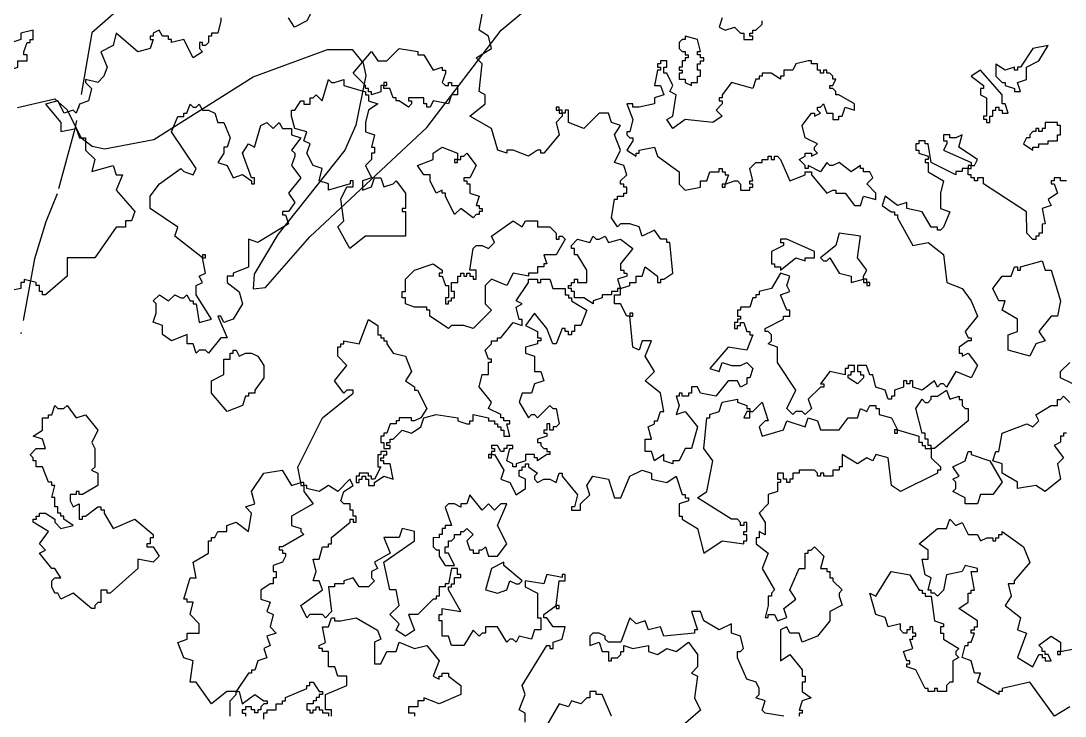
# Model space of a CAD drawing. Header units: metres. Extents: x -400 to 800, y -650 to 500.
# Drawn here: x 184.2 to 269.1, y -472.5 to -416 of the extents above; entities that cross this region are included whole.
import ezdxf

# ---------------------------------------------------------------- set-up
doc = ezdxf.new("R2010")
doc.units = ezdxf.units.M
doc.header["$LTSCALE"] = 2
doc.linetypes.add('DASHDOT', pattern=[3.556, 2.54, -0.508, 0, -0.508])
for name, color, linetype in [('SITE-SETBACK-WATER', 1, 'DASHDOT'), ('SITE-TREE-CANOPY', 94, 'CONTINUOUS'), ('TOPO-CONTOUR-MINOR', 9, 'CONTINUOUS')]:
    doc.layers.add(name, color=color, linetype=linetype)

msp = doc.modelspace()

# ---------------------------------------------------------------- linework, layer by layer
at = {"layer": 'SITE-SETBACK-WATER'}
msp.add_lwpolyline([(225.762, -376.876), (222.013, -380.167), (215.361, -384.734), (214.748, -386.045), (212.44, -389.993), (209.781, -393.714), (207.261, -396.634), (199.14, -407.504), (196.556, -410.685), (193.72, -413.644), (189.952, -416.986), (188.571, -424.767), (187.116, -430.068), (186.215, -432.337), (185.288, -435.344), (184.174, -441.43)], dxfattribs=at)
at = {"layer": 'SITE-TREE-CANOPY'}
for points in [[(208.679, -413.507), (207.43, -416.01), (206.427, -416.511), (205.929, -415.754)], [(269.182, -429.009), (268.677, -429.009), (268.677, -428.753), (268.178, -428.753), (268.178, -429.009), (267.933, -429.009), (267.933, -429.253), (268.178, -429.253), (268.431, -430.01), (267.68, -430.51), (267.933, -431.011), (267.182, -431.256), (267.428, -432.501), (267.182, -432.513), (267.182, -433.258), (266.929, -433.258), (266.929, -433.503), (266.677, -433.503), (266.677, -433.758), (266.431, -433.758), (265.933, -433.258), (265.926, -431.511), (262.433, -429.253), (262.433, -428.752), (261.928, -428.752), (261.928, -429.008), (261.683, -429.008), (261.683, -428.752), (261.43, -428.752), (261.43, -428.508), (261.177, -428.507), (261.178, -428.007), (260.679, -428.007), (260.679, -428.252), (260.181, -428.252), (260.181, -428.507), (258.182, -427.506), (257.93, -426.004), (257.677, -426.004), (257.677, -425.76), (257.179, -425.76), (257.179, -426.004), (256.927, -426.004), (256.927, -426.505), (257.179, -426.505), (257.179, -426.761), (257.93, -427.005), (257.93, -427.261), (257.677, -427.261), (257.677, -427.506), (257.93, -427.506), (257.93, -428.262), (259.178, -429.008), (258.933, -430.009), (258.932, -431.255), (259.683, -431.511), (259.178, -432.757), (258.932, -433.012), (258.68, -433.012), (258.68, -432.757), (258.182, -432.756), (257.431, -431.511), (256.183, -431.255), (256.183, -430.754), (255.432, -431.01), (254.429, -430.253), (254.183, -431.01), (254.927, -431.51), (255.179, -431.51), (255.179, -431.755), (255.432, -431.755), (255.432, -432.011), (256.68, -434.258), (257.929, -434.002), (259.178, -435.004), (259.43, -437.262), (260.679, -437.762), (261.429, -438.752), (261.927, -440.01), (260.931, -441.255), (261.183, -441.756), (261.429, -441.756), (261.429, -442.012), (261.183, -442.012), (260.433, -442.512), (260.433, -443.002), (260.678, -443.002), (260.678, -443.258), (261.183, -443.002), (261.927, -444.003), (261.429, -445.004), (260.18, -444.503), (259.429, -445.76), (259.177, -445.504), (258.931, -445.504), (258.679, -445.76), (258.433, -445.26), (257.43, -446.005), (256.679, -445.76), (256.679, -445.259), (256.427, -445.259), (256.427, -445.504), (256.181, -445.504), (256.181, -445.259), (255.929, -445.259), (255.929, -445.76), (255.178, -446.005), (255.178, -446.505), (254.932, -446.505), (254.932, -446.761), (254.68, -446.761), (254.427, -446.005), (253.677, -445.76), (253.431, -444.759), (253.179, -444.759), (252.926, -444.002), (252.183, -444.002), (252.183, -444.503), (252.428, -444.503), (252.428, -444.758), (252.681, -444.759), (252.681, -445.003), (252.183, -445.504), (251.432, -445.003), (251.432, -444.758), (251.678, -444.758), (251.678, -444.503), (251.93, -444.503), (251.93, -444.002), (251.432, -444.002), (251.432, -444.258), (251.18, -444.258), (251.18, -444.758), (249.931, -444.502), (249.18, -445.503), (249.433, -445.503), (249.433, -445.759), (249.18, -445.759), (248.177, -446.76), (248.429, -447.506), (247.931, -448.006), (247.679, -447.761), (247.181, -447.761), (246.928, -448.006), (246.43, -447.505), (247.181, -446.004), (245.68, -443.757), (245.68, -442.511), (244.929, -442.255), (245.182, -442.01), (245.182, -441.51), (244.929, -441.254), (244.677, -441.254), (244.677, -441.009), (246.178, -440.253), (246.178, -440.008), (246.683, -440.008), (246.676, -439.508), (246.431, -439.507), (245.933, -438.262), (246.677, -438.006), (246.431, -437.505), (246.677, -436.76), (245.933, -436.504), (245.182, -437.761), (244.179, -438.006), (244.179, -438.261), (243.927, -438.261), (243.927, -438.506), (243.681, -438.506), (243.428, -439.262), (242.678, -439.262), (242.678, -439.507), (242.432, -439.507), (242.432, -440.008), (242.678, -440.008), (242.678, -440.252), (242.432, -440.252), (242.432, -440.508), (242.18, -440.508), (242.18, -441.009), (242.432, -441.009), (242.432, -440.753), (242.678, -440.753), (242.678, -440.508), (242.93, -440.508), (243.183, -441.254), (243.428, -441.254), (243.428, -441.509), (243.681, -441.51), (243.183, -442.755), (241.681, -442.51), (240.18, -444.257), (240.931, -444.502), (241.183, -443.756), (241.927, -444.012), (242.677, -444.012), (243.183, -443.756), (243.681, -444.257), (243.428, -445.002), (243.182, -445.002), (243.182, -445.503), (242.677, -445.759), (242.432, -445.258), (241.681, -445.258), (240.678, -446.504), (239.429, -446.259), (239.177, -445.758), (238.679, -445.758), (238.679, -446.259), (238.433, -446.259), (238.433, -446.504), (237.928, -446.504), (237.928, -446.259), (237.682, -446.259), (237.682, -446.503), (237.43, -446.503), (237.682, -447.26), (237.43, -448.005), (238.18, -447.761), (239.176, -449.006), (238.678, -450.753), (238.18, -450.753), (237.682, -451.754), (237.177, -451.754), (237.177, -452.01), (236.433, -451.754), (236.433, -451.253), (235.683, -451.754), (235.43, -451.008), (234.932, -451.008), (234.932, -450.007), (235.43, -450.007), (235.178, -449.006), (235.683, -448.761), (235.683, -448.506), (235.928, -448.506), (236.181, -447.76), (236.427, -447.76), (236.181, -446.259), (234.933, -445.257), (235.683, -444.512), (234.933, -443.255), (235.431, -442.009), (234.68, -442.009), (234.428, -442.754), (233.93, -442.51), (233.678, -440.007), (233.432, -440.007), (232.927, -439.006), (232.429, -439.006), (232.429, -438.26), (232.927, -438.26), (232.927, -437.76), (233.678, -437.504), (233.678, -437.259), (234.183, -437.259), (234.183, -436.759), (234.681, -436.759), (234.927, -436.002), (235.93, -436.759), (235.93, -437.259), (236.182, -437.259), (236.182, -437.004), (236.428, -437.004), (237.178, -436.503), (236.933, -434.011), (236.681, -434.011), (236.681, -433.756), (236.182, -433.756), (235.677, -433.01), (234.681, -433.511), (234.429, -432.754), (233.678, -432.509), (232.928, -432.509), (232.682, -432.754), (232.177, -432.009), (232.43, -430.507), (232.682, -430.507), (232.682, -430.262), (233.18, -430.262), (233.18, -430.007), (233.433, -430.007), (233.433, -429.506), (233.18, -429.506), (233.181, -429.261), (232.928, -429.261), (232.928, -429.005), (233.433, -428.505), (233.181, -427.76), (232.43, -427.504), (232.928, -426.502), (232.43, -425.257), (232.928, -424.511), (232.178, -424.255), (231.932, -423.51), (231.182, -423.51), (229.933, -424.756), (228.677, -424.255), (228.677, -423.254), (228.432, -423.254), (228.432, -423.51), (228.179, -423.51), (228.179, -423.754), (227.681, -424.255), (227.927, -425.256), (226.678, -426.758), (226.432, -426.758), (226.432, -426.502), (226.18, -426.502), (225.429, -427.002), (224.181, -426.502), (223.682, -426.502), (223.682, -426.757), (222.932, -426.501), (222.427, -424.755), (220.68, -423.754), (221.929, -422.753), (221.929, -422.007), (221.431, -421.751), (221.677, -419.505), (221.179, -419.004), (222.428, -418.259), (222.182, -417.258), (221.432, -416.757), (221.93, -414.009)], [(200.429, -415.754), (200.429, -416.009), (200.183, -417.011), (199.678, -417.011), (199.678, -417.255), (199.433, -417.255), (199.432, -417.756), (199.18, -418.012), (198.927, -418.012), (198.927, -417.756), (198.682, -417.756), (198.682, -418.256), (198.927, -418.512), (198.177, -419.002), (197.433, -417.511), (196.43, -417.755), (196.43, -417.511), (196.178, -417.511), (196.178, -417.255), (195.68, -417.255), (195.427, -416.754), (194.929, -417.01), (194.929, -417.255), (194.683, -417.255), (194.683, -417.511), (194.929, -417.511), (194.683, -418.256), (193.68, -418.512), (191.927, -417.01), (191.681, -418.011), (190.678, -418.511), (191.183, -419.757), (190.93, -420.502), (190.432, -421.003), (189.429, -420.758), (189.429, -421.003), (189.927, -421.503), (189.681, -422.505), (188.93, -422.76), (188.678, -423.506), (188.432, -423.261), (187.682, -423.506), (187.177, -422.504), (186.181, -422.76), (187.429, -424.262), (187.429, -425.007), (188.678, -424.751), (188.93, -425.508), (189.428, -425.508), (189.428, -426.509), (190.179, -427.255), (189.933, -428.256), (191.68, -427.755), (191.932, -428.512), (192.43, -428.512), (191.932, -429.758), (193.433, -431.504), (193.181, -432.261), (192.682, -432.26), (192.682, -432.761), (191.932, -432.761), (190.178, -435.252), (187.933, -435.252), (187.933, -436.754), (186.179, -438.255), (185.926, -438.255), (185.926, -438.011), (185.681, -438.011), (185.681, -437.51), (185.428, -437.51), (185.428, -437.254), (184.432, -437.009), (184.432, -437.254), (184.18, -437.254), (184.18, -437.755), (182.931, -438.01)], [(241.179, -415.758), (240.933, -416.503), (241.431, -416.759), (242.182, -416.503), (242.68, -417.004), (242.933, -417.004), (242.933, -417.504), (243.683, -417.504), (243.683, -417.26), (243.431, -417.26), (243.431, -417.004), (243.683, -417.004), (243.683, -416.759), (243.929, -416.759), (244.427, -416.259), (244.427, -416.003)], [(225.179, -473.01), (225.179, -472.254), (224.681, -472.009), (225.179, -470.752), (224.927, -470.007), (226.926, -466.759), (227.179, -466.759), (227.179, -467.004), (227.431, -467.004), (227.431, -466.503), (228.182, -466.258), (228.428, -465.257), (227.432, -465.257), (226.927, -464.512), (226.681, -464.512), (226.681, -464.256), (227.677, -463.511), (227.93, -461.508), (228.428, -461.509), (228.428, -461.008), (228.183, -461.008), (228.183, -461.253), (226.927, -461.008), (226.681, -461.753), (225.18, -461.508), (225.18, -462.009), (226.183, -462.509), (226.183, -464.512), (226.429, -464.512), (226.428, -465.502), (225.93, -465.502), (225.678, -466.258), (224.682, -466.002), (224.429, -466.503), (224.177, -466.258), (223.931, -466.258), (223.678, -466.503), (222.928, -465.257), (221.932, -465.257), (221.932, -465.757), (221.679, -465.757), (221.427, -466.002), (220.929, -465.512), (220.178, -466.758), (219.182, -466.758), (218.929, -466.002), (218.431, -466.002), (218.431, -464.756), (218.179, -464.756), (218.179, -464.255), (218.431, -464.255), (218.431, -463.755), (219.933, -464.011), (218.93, -462.253), (218.93, -462.008), (219.182, -462.008), (219.182, -461.752), (219.428, -461.752), (219.428, -461.252), (219.933, -461.252), (219.933, -461.007), (219.68, -461.007), (219.68, -460.507), (219.182, -460.506), (218.93, -461.752), (218.677, -461.752), (218.677, -462.008), (218.179, -462.008), (218.179, -462.753), (217.926, -462.753), (217.926, -463.009), (217.681, -463.009), (216.432, -464.255), (215.681, -464.255), (216.179, -465.512), (215.429, -466.012), (214.678, -465.512), (214.931, -465.011), (214.18, -464.255), (214.931, -463.509), (214.679, -462.252), (214.18, -462.252), (213.683, -460.005), (216.18, -458.259), (216.18, -457.503), (215.177, -457.258), (214.932, -458.003), (213.683, -458.003), (214.181, -459.26), (212.932, -460.005), (213.177, -460.506), (212.679, -460.762), (212.679, -461.262), (212.932, -461.507), (212.427, -462.007), (211.683, -462.007), (211.178, -461.262), (210.427, -461.507), (210.427, -461.763), (209.677, -461.762), (209.677, -462.007), (209.179, -462.007), (209.431, -464.009), (208.933, -464.51), (208.68, -464.254), (207.677, -464.254), (207.432, -464.51), (206.927, -463.509), (208.681, -462.252), (208.428, -461.507), (207.93, -461.506), (208.183, -460.761), (207.93, -459.76), (208.428, -459.76), (208.681, -458.759), (209.179, -458.759), (209.179, -458.503), (209.432, -458.503), (209.432, -458.003), (210.933, -456.757), (210.933, -456.512), (211.179, -456.512), (211.179, -456.757), (211.431, -456.757), (211.431, -456.256), (211.179, -456.256), (211.179, -455.756), (210.933, -455.756), (210.933, -455.255), (210.428, -455.255), (210.183, -455.01), (210.428, -454.254), (211.179, -453.754), (210.926, -453.253), (209.93, -454.254), (209.18, -453.753), (208.429, -454.254), (207.433, -454.009), (207.433, -453.753), (207.18, -453.753), (207.18, -453.508), (206.928, -453.508), (206.682, -452.262), (208.682, -448.258), (211.18, -446.256), (211.18, -446.011), (210.682, -446.011), (210.429, -446.256), (209.679, -445.255), (210.682, -444.009), (209.931, -443.253), (209.931, -442.507), (210.177, -442.507), (210.177, -442.263), (210.429, -442.263), (210.429, -442.007), (211.678, -442.252), (212.429, -440.261), (213.18, -440.761), (213.179, -441.506), (213.432, -441.506), (213.432, -441.762), (213.677, -441.762), (213.677, -442.007), (213.93, -442.007), (213.93, -442.252), (214.428, -443.008), (215.431, -443.253), (215.929, -444.51), (215.431, -445.255), (216.181, -445.756), (216.181, -446.012), (216.427, -446.012), (217.177, -447.503), (216.679, -448.259), (216.181, -448.504), (215.929, -448.504), (215.929, -448.259), (214.933, -448.259), (214.932, -448.503), (214.68, -448.503), (214.68, -448.759), (214.182, -448.759), (213.929, -449.505), (213.677, -449.505), (213.677, -449.76), (213.431, -449.76), (213.431, -450.261), (213.677, -450.261), (213.677, -450.761), (214.182, -450.762), (214.182, -450.506), (213.929, -450.506), (213.929, -450.261), (214.182, -450.261), (214.182, -450.005), (214.427, -450.005), (215.178, -449.26), (215.929, -449.505), (216.679, -449.004), (216.932, -448.259), (217.928, -448.003), (219.682, -448.259), (219.682, -448.504), (220.432, -448.76), (220.678, -448.76), (220.678, -448.504), (220.93, -448.504), (220.93, -448.004), (222.179, -448.26), (222.179, -448.504), (222.677, -448.504), (222.677, -448.76), (222.93, -448.76), (222.93, -449.005), (223.182, -449.005), (223.182, -449.261), (223.428, -449.261), (223.428, -449.761), (223.933, -449.761), (223.68, -448.76), (223.933, -448.76), (223.933, -448.504), (223.428, -448.504), (223.428, -448.26), (223.182, -448.26), (223.182, -448.004), (222.179, -447.503), (222.432, -447.003), (221.429, -445.757), (221.681, -444.755), (222.179, -444.756), (222.179, -443.754), (222.432, -443.754), (222.432, -443.51), (222.18, -443.51), (221.927, -442.753), (222.432, -442.253), (222.432, -442.008), (222.93, -442.008), (222.93, -441.752), (223.183, -441.752), (224.179, -440.506), (224.93, -440.762), (224.93, -440.262), (224.677, -440.262), (224.432, -439.261), (224.93, -439.005), (224.432, -438.76), (225.428, -437.258), (225.428, -437.003), (226.179, -437.003), (226.179, -437.259), (226.431, -437.259), (226.431, -437.003), (227.182, -437.003), (227.427, -437.759), (228.43, -437.759), (228.43, -438.26), (228.683, -438.26), (228.683, -438.505), (228.928, -438.505), (228.928, -438.76), (230.177, -439.506), (229.679, -440.752), (229.181, -440.752), (229.181, -441.252), (228.928, -441.252), (228.928, -441.508), (228.683, -441.508), (228.683, -441.252), (228.43, -441.252), (228.43, -441.007), (228.178, -441.007), (227.679, -442.253), (227.427, -442.253), (226.929, -441.007), (225.933, -439.761), (225.182, -440.762), (226.178, -441.252), (226.178, -441.753), (226.431, -441.753), (226.431, -442.008), (226.178, -442.008), (226.178, -442.253), (225.182, -442.509), (225.182, -443.009), (225.933, -443.254), (225.932, -444.511), (226.431, -444.511), (226.683, -445.257), (225.932, -445.512), (225.68, -446.258), (224.929, -446.258), (224.677, -447.003), (225.427, -448.26), (225.68, -448.004), (225.932, -448.004), (226.178, -448.26), (227.181, -447.259), (227.426, -447.504), (227.679, -447.504), (227.931, -448.761), (227.679, -449.005), (227.433, -449.005), (227.433, -449.261), (227.181, -449.261), (227.181, -448.761), (226.928, -448.761), (226.928, -449.261), (226.683, -449.261), (226.683, -449.506), (226.928, -449.506), (226.928, -449.762), (226.177, -450.006), (226.177, -450.262), (226.43, -450.262), (226.43, -450.507), (226.682, -450.752), (226.928, -450.752), (226.928, -451.008), (227.18, -451.008), (227.18, -451.252), (226.928, -451.252), (226.177, -451.753), (226.177, -451.508), (225.932, -451.508), (225.932, -451.252), (225.181, -451.252), (225.181, -451.753), (224.43, -452.008), (224.43, -452.253), (224.178, -452.253), (224.178, -452.008), (223.68, -451.753), (223.933, -450.763), (224.178, -450.763), (224.178, -450.507), (223.68, -450.507), (223.68, -450.763), (223.427, -450.762), (223.427, -451.007), (223.182, -451.007), (222.929, -450.507), (222.431, -450.507), (222.431, -450.762), (222.677, -450.762), (222.677, -451.007), (222.431, -451.007), (222.431, -451.252), (222.677, -451.252), (223.427, -452.509), (223.182, -453.254), (223.932, -453.51), (224.43, -454.511), (225.181, -454.011), (225.181, -453.254), (224.683, -453.01), (224.683, -452.509), (224.929, -452.509), (224.929, -452.253), (225.181, -452.253), (225.181, -452.009), (225.427, -452.009), (225.427, -452.253), (226.177, -452.754), (225.932, -453.01), (225.932, -453.254), (226.177, -453.51), (226.682, -453.255), (227.18, -453.255), (227.678, -453.51), (227.931, -452.754), (228.176, -452.754), (228.176, -453.01), (229.432, -454.512), (229.179, -455.502), (228.927, -455.502), (228.927, -455.758), (229.677, -455.758), (229.677, -455.257), (230.428, -454.512), (230.183, -453.755), (230.681, -453.01), (231.929, -453.255), (232.427, -454.757), (232.932, -454.757), (233.683, -453.01), (234.679, -452.51), (235.43, -452.755), (235.43, -453.255), (236.679, -453.511), (237.429, -453.011), (237.927, -454.502), (238.18, -454.502), (238.18, -454.757), (238.432, -454.757), (238.432, -455.002), (237.682, -455.258), (237.682, -456.259), (237.927, -456.259), (237.927, -456.504), (239.183, -457.26), (239.68, -459.252), (241.182, -458.262), (242.929, -458.507), (242.929, -458.262), (243.181, -458.262), (243.181, -457.761), (242.929, -457.761), (242.929, -457.505), (243.181, -457.505), (243.181, -456.76), (242.929, -456.76), (242.929, -457.005), (242.683, -457.005), (242.683, -456.76), (242.431, -456.504), (241.933, -456.504), (239.183, -454.757), (239.927, -454.257), (240.432, -451.754), (239.681, -450.753), (239.927, -448.261), (240.18, -448.261), (240.18, -448.005), (240.93, -447.761), (241.183, -447.004), (242.432, -446.76), (242.432, -447.005), (243.182, -447.26), (243.182, -447.505), (243.428, -447.505), (243.428, -447.761), (243.68, -447.761), (244.431, -447.005), (244.929, -448.506), (244.683, -448.506), (244.178, -449.007), (244.431, -449.752), (246.177, -449.252), (246.43, -448.507), (247.931, -449.007), (248.177, -448.262), (248.927, -448.507), (249.18, -449.252), (250.681, -449.252), (251.432, -448.262), (252.182, -448.262), (252.428, -447.506), (252.933, -447.762), (253.179, -447.261), (253.677, -447.261), (253.677, -447.506), (253.929, -447.506), (253.929, -448.007), (254.932, -448.252), (255.43, -449.253), (257.177, -449.753), (257.177, -450.254), (257.429, -450.254), (257.429, -450.51), (257.682, -450.51), (257.682, -450.755), (258.18, -450.755), (258.18, -451.511), (258.93, -452.257), (258.93, -452.512), (258.678, -452.512), (258.678, -452.757), (255.682, -454.258), (254.932, -453.758), (254.679, -451.511), (253.683, -451.255), (253.431, -451.755), (252.933, -451.511), (252.182, -452.011), (250.926, -451.255), (250.933, -452.256), (250.681, -452.256), (250.681, -452.512), (250.183, -452.512), (250.183, -453.012), (249.432, -453.012), (249.432, -452.756), (249.18, -452.756), (249.179, -453.012), (248.927, -453.012), (248.927, -452.756), (248.681, -452.511), (247.433, -452.511), (247.433, -452.756), (246.928, -452.756), (246.928, -453.257), (246.682, -453.256), (246.682, -453.512), (246.43, -453.512), (246.43, -453.256), (246.177, -453.256), (246.177, -452.756), (245.679, -452.756), (245.679, -453.256), (245.931, -453.256), (245.931, -453.512), (245.679, -453.512), (245.679, -454.258), (244.928, -454.502), (244.928, -455.259), (244.177, -456.004), (244.682, -456.76), (244.682, -457.761), (244.177, -457.506), (244.177, -458.006), (243.932, -458.006), (243.932, -458.507), (244.928, -459.252), (244.43, -460.509), (245.433, -462.255), (245.18, -462.511), (245.18, -462.756), (244.927, -462.756), (244.927, -463.512), (244.682, -464.502), (244.927, -464.502), (244.927, -464.258), (245.432, -464.258), (245.678, -464.758), (246.428, -464.503), (246.183, -463.757), (247.179, -463.012), (246.681, -462.256), (247.432, -460.509), (247.93, -460.509), (247.93, -459.252), (248.183, -459.252), (248.183, -459.008), (248.428, -459.008), (248.681, -458.752), (249.431, -459.508), (249.179, -460.509), (249.677, -460.509), (249.677, -460.754), (249.929, -460.754), (249.929, -461.255), (250.182, -461.255), (250.182, -461.511), (250.932, -462.256), (250.68, -462.512), (250.68, -462.757), (250.932, -463.502), (249.929, -464.002), (249.929, -464.759), (248.933, -466.005), (247.677, -466.505), (247.432, -465.76), (246.681, -465.76), (246.428, -465.259), (245.93, -465.504), (245.93, -468.007), (246.681, -467.506), (247.677, -468.752), (247.677, -469.253), (247.929, -469.253), (247.929, -469.753), (247.677, -469.753), (247.677, -470.51), (248.427, -471.01), (247.677, -471.255), (247.431, -472.011), (247.676, -472.011), (247.676, -472.256), (247.431, -472.256), (247.431, -472.512)], [(269.678, -445.505), (268.682, -445.005), (268.682, -444.504), (269.433, -443.759)], [(269.18, -449.51), (268.927, -449.51), (268.927, -449.755), (268.682, -449.755), (268.682, -450.255), (268.176, -450.511), (268.927, -451.512), (268.429, -452.002), (268.681, -453.259), (267.433, -454.26), (266.682, -453.759), (265.181, -454.004), (265.181, -453.503), (263.932, -452.758), (263.932, -452.012), (263.182, -451.756), (263.427, -451.011), (263.68, -451.011), (263.932, -449.509), (265.932, -448.753), (266.43, -449.009), (266.928, -448.509), (266.682, -448.008), (267.931, -447.252), (268.429, -447.252), (268.429, -446.762), (268.682, -446.762), (268.927, -446.506), (269.432, -447.007)], [(269.43, -471.757), (268.181, -472.503), (266.182, -469.755), (263.931, -470.255), (263.931, -470.511), (263.678, -470.511), (263.678, -470.756), (261.931, -469.754), (262.177, -469.009), (261.679, -469.009), (261.433, -468.008), (260.683, -467.752), (260.928, -466.762), (261.181, -466.762), (261.181, -466.506), (261.426, -466.506), (261.679, -465.761), (261.427, -465.761), (261.427, -465.505), (261.679, -465.505), (261.679, -465.26), (261.932, -465.26), (261.932, -464.76), (260.431, -463.759), (261.181, -463.258), (261.181, -462.502), (261.427, -462.502), (261.427, -462.257), (261.679, -462.257), (261.427, -460.755), (261.932, -460.755), (261.932, -460.511), (260.929, -460.255), (260.676, -460.755), (259.428, -461.011), (259.182, -462.257), (258.677, -462.757), (258.431, -462.513), (258.179, -462.513), (258.179, -462.257), (257.926, -462.257), (258.179, -461.256), (257.681, -461.011), (257.429, -459.754), (257.927, -459.754), (257.927, -459.009), (257.183, -458.508), (258.677, -457.262), (259.428, -457.262), (259.681, -456.506), (260.179, -457.006), (260.677, -456.762), (261.182, -457.752), (261.932, -457.752), (262.178, -458.253), (262.683, -458.008), (263.181, -458.008), (263.181, -458.253), (263.427, -458.253), (263.427, -458.008), (263.679, -458.008), (263.679, -457.752), (263.932, -457.752), (263.932, -457.507), (265.678, -458.753), (266.183, -460.01), (264.927, -461.512), (264.927, -461.757), (264.429, -461.757), (264.682, -462.758), (264.177, -463.503), (265.432, -464.504), (265.18, -465.505), (265.93, -465.761), (265.179, -467.752), (266.428, -468.509), (266.933, -467.508), (267.179, -467.508), (267.179, -467.753), (267.431, -467.753), (267.431, -468.009), (267.929, -468.009), (267.677, -467.508), (267.431, -467.508), (267.431, -467.252), (267.179, -467.252), (267.179, -467.007), (266.933, -466.752), (267.93, -466.006), (268.68, -466.507), (268.68, -467.252), (269.929, -467.008)], [(246.182, -472.512), (244.681, -472.256), (244.428, -472.011), (244.681, -471.255), (243.93, -471.01), (244.183, -470.754), (244.183, -470.253), (243.931, -469.753), (243.18, -469.508), (242.43, -467.761), (242.43, -467.261), (242.682, -467.261), (242.928, -467.005), (242.682, -466.004), (241.932, -465.759), (241.932, -465.003), (240.929, -465.503), (239.68, -464.758), (239.427, -464.012), (238.677, -464.012), (239.182, -465.503), (238.929, -465.503), (238.929, -465.759), (236.432, -466.003), (236.179, -465.258), (235.183, -465.503), (234.931, -464.757), (234.18, -465.002), (233.682, -464.512), (232.931, -466.504), (231.928, -466.503), (231.683, -466.259), (231.683, -466.003), (231.178, -465.758), (230.68, -465.758), (230.427, -466.003), (230.427, -466.759), (231.178, -466.503), (231.43, -467.26), (231.928, -467.26), (231.928, -468.005), (232.181, -468.005), (232.181, -467.76), (232.679, -467.761), (232.931, -467.505), (232.931, -467.26), (233.177, -467.26), (233.177, -466.759), (233.927, -467.004), (235.183, -466.76), (235.183, -467.26), (235.927, -467.505), (236.677, -467.004), (237.428, -467.26), (238.431, -466.504), (239.182, -467.505), (239.182, -468.506), (238.676, -469.007), (239.181, -469.252), (238.929, -471.009), (239.427, -472.01), (237.427, -473.757)], [(209.43, -472.508), (209.43, -472.007), (208.932, -472.007), (208.932, -470.762), (210.679, -470.005), (210.679, -469.26), (209.929, -469.26), (209.683, -468.503), (209.178, -468.503), (209.178, -467.258), (208.68, -467.258), (208.68, -467.002), (208.428, -467.002), (208.428, -466.757), (208.933, -466.512), (208.68, -465.255), (209.178, -465.255), (209.431, -464.51), (209.677, -464.51), (209.677, -464.755), (210.182, -464.755), (211.43, -464.51), (213.177, -465.512), (213.429, -466.257), (212.931, -466.502), (212.931, -468.259), (213.429, -468.259), (213.927, -467.258), (214.678, -467.258), (214.931, -466.502), (216.179, -467.002), (217.182, -466.758), (218.178, -468.004), (217.68, -469.261), (218.178, -469.505), (218.178, -469.261), (218.431, -469.261), (218.431, -469.005), (218.929, -469.005), (218.929, -469.261), (219.932, -470.006), (219.932, -470.752), (218.178, -471.508), (216.929, -471.007), (216.929, -471.252), (216.431, -471.252), (216.431, -471.752), (215.681, -471.752), (215.681, -472.253), (216.179, -472.253), (216.179, -472.509)], [(203.93, -472.752), (203.93, -472.252), (204.183, -472.252), (204.183, -472.007), (204.927, -472.007), (204.927, -471.506), (205.432, -471.506), (205.432, -471.262), (205.677, -471.262), (205.677, -471.006), (207.431, -470.261), (207.431, -470.005), (207.677, -470.005), (207.677, -469.76), (207.929, -469.76), (208.427, -470.506), (208.68, -470.506), (208.68, -470.762), (208.427, -470.761), (208.427, -471.006), (208.182, -471.006), (208.182, -471.262), (207.929, -471.262), (207.929, -471.507), (207.431, -471.507), (207.431, -472.007), (207.676, -472.007), (207.676, -472.252), (207.929, -472.252), (207.929, -472.007), (208.182, -472.007), (208.182, -471.763), (208.427, -471.751), (208.427, -472.007), (208.68, -472.007), (208.68, -472.252), (209.178, -472.252), (209.178, -472.508)], [(201.18, -472.507), (201.181, -471.261), (201.679, -470.761), (201.679, -470.505), (201.931, -470.505), (202.177, -471.506), (203.18, -470.761), (203.931, -471.262), (204.183, -471.262), (204.183, -471.506), (203.93, -471.506), (203.678, -471.762), (203.678, -472.007), (203.432, -472.007), (203.432, -472.252), (203.18, -472.252), (203.18, -472.007), (202.927, -472.007), (202.927, -471.762), (202.429, -471.762), (202.429, -472.007), (202.177, -472.007), (202.177, -472.263), (202.429, -472.263), (202.429, -472.507)], [(232.18, -472.51), (231.43, -470.753), (230.932, -470.753), (230.932, -470.508), (230.427, -470.508), (230.426, -471.008), (230.181, -471.008), (229.683, -471.509), (228.932, -471.253), (228.68, -471.754), (227.929, -471.509), (226.933, -473.255)]]:
    msp.add_lwpolyline(points, dxfattribs=at)
for points in [[(183.929, -419.756), (183.929, -419.256), (184.68, -419.256), (184.68, -418.755), (184.427, -418.755), (184.427, -418.511), (184.68, -417.754), (184.932, -417.754), (184.932, -417.51), (185.178, -417.51), (185.178, -416.753), (184.182, -417.009), (184.182, -417.509), (183.431, -417.754), (183.179, -417.754), (182.933, -417.509), (182.681, -418.755), (183.179, -419.011), (182.933, -419.756), (183.179, -419.756), (183.178, -420.012)], [(237.678, -420.007), (237.931, -420.007), (237.931, -420.263), (237.678, -420.263), (237.678, -420.752), (238.183, -420.752), (238.183, -421.008), (238.681, -421.253), (238.681, -421.008), (239.179, -421.008), (239.179, -420.507), (239.432, -420.507), (239.432, -420.007), (239.179, -420.007), (239.179, -419.506), (239.432, -419.506), (239.432, -419.262), (239.677, -419.262), (239.677, -419.006), (239.432, -419.006), (239.432, -418.761), (239.179, -418.761), (239.179, -418.505), (239.432, -418.505), (239.179, -417.504), (238.176, -417.259), (238.183, -417.504), (237.931, -417.504), (237.678, -417.76), (237.678, -418.26), (237.931, -418.505), (238.183, -418.505), (238.183, -418.761), (238.429, -418.761), (238.429, -419.006), (238.183, -419.006), (238.183, -419.261), (237.931, -419.261), (237.931, -419.762), (237.678, -419.762)], [(213.427, -421.261), (213.427, -421.762), (212.683, -422.006), (212.676, -421.762), (212.431, -421.762), (212.431, -421.506), (212.178, -421.506), (212.178, -421.261), (211.182, -420.26), (212.677, -418.502), (213.182, -419.259), (213.932, -419.259), (214.929, -418.258), (216.43, -418.503), (216.43, -418.759), (216.928, -418.759), (217.678, -420.005), (218.429, -419.76), (218.429, -420.005), (218.681, -420.005), (218.681, -420.261), (218.429, -421.006), (218.681, -421.262), (218.927, -421.262), (218.927, -421.006), (219.179, -421.006), (219.179, -421.262), (219.677, -421.262), (219.677, -422.007), (219.179, -422.007), (218.927, -422.752), (217.678, -422.508), (217.432, -423.008), (217.18, -423.008), (217.18, -422.752), (216.927, -422.752), (216.927, -422.252), (215.679, -422.251), (215.679, -422.507), (215.931, -422.507), (215.931, -422.752), (215.679, -423.008), (214.928, -422.507), (214.683, -422.507), (214.683, -422.263), (214.43, -422.262), (214.178, -421.506), (213.68, -421.506), (213.68, -421.261)], [(263.928, -421.01), (264.181, -421.01), (264.181, -421.255), (264.931, -421.511), (264.931, -421.756), (265.429, -421.756), (265.177, -421.01), (265.927, -420.755), (265.927, -419.754), (266.931, -419.253), (267.681, -418.007), (266.433, -418.252), (265.429, -419.753), (265.177, -419.753), (265.177, -420.009), (264.931, -420.009), (264.931, -419.753), (264.181, -420.009), (263.43, -419.509), (263.43, -420.51)], [(242.181, -429.006), (242.433, -429.006), (242.679, -429.262), (242.679, -429.752), (243.429, -429.752), (243.429, -429.507), (243.682, -429.507), (243.682, -429.262), (243.429, -429.262), (243.429, -429.006), (243.682, -429.006), (243.43, -428.005), (243.928, -427.505), (244.433, -427.505), (244.433, -427.26), (244.931, -427.26), (244.931, -427.004), (245.176, -427.004), (245.176, -427.26), (245.429, -427.26), (245.429, -427.004), (245.681, -427.004), (245.927, -427.26), (246.677, -429.007), (247.933, -428.506), (247.933, -428.262), (248.431, -428.262), (248.431, -428.506), (249.68, -430.008), (250.178, -429.752), (250.43, -429.752), (250.43, -430.008), (251.181, -430.008), (251.931, -431.009), (252.43, -431.01), (252.682, -430.253), (253.678, -430.509), (253.678, -430.008), (252.928, -429.252), (253.433, -428.763), (253.18, -428.262), (252.682, -428.262), (252.682, -428.006), (252.43, -428.006), (252.43, -427.761), (251.679, -428.262), (250.683, -427.505), (250.178, -427.761), (249.933, -427.761), (249.68, -427.505), (249.182, -428.262), (248.179, -427.761), (248.179, -428.006), (247.933, -428.006), (247.933, -427.761), (247.428, -427.26), (247.933, -427.005), (247.933, -426.76), (248.431, -426.76), (248.431, -427.005), (248.929, -426.76), (248.677, -426.504), (248.677, -426.259), (248.93, -426.003), (247.926, -425.503), (247.681, -424.502), (248.432, -423.512), (248.677, -423.512), (248.677, -423.756), (249.182, -423.512), (248.93, -423.256), (248.93, -423.011), (249.182, -423.011), (249.428, -422.755), (249.68, -423.512), (250.178, -423.512), (250.178, -424.012), (250.676, -424.012), (250.676, -423.757), (250.929, -423.757), (251.182, -423.011), (251.932, -423.256), (251.932, -422.756), (250.677, -422.01), (250.431, -422.01), (250.431, -421.754), (250.179, -421.51), (249.933, -421.51), (249.933, -421.254), (250.179, -421.254), (250.431, -420.753), (250.179, -420.753), (250.179, -420.508), (249.933, -420.253), (249.681, -420.253), (249.681, -420.008), (249.428, -420.008), (249.428, -420.253), (249.183, -420.253), (249.183, -420.008), (248.93, -420.008), (248.93, -419.507), (248.432, -419.507), (248.432, -419.262), (248.18, -419.262), (247.176, -419.507), (246.931, -420.008), (246.18, -420.008), (246.18, -420.508), (245.928, -420.508), (245.928, -420.753), (245.177, -420.252), (244.426, -420.252), (244.426, -420.508), (244.181, -420.508), (244.181, -420.753), (243.928, -420.753), (243.683, -421.509), (241.929, -421.008), (241.178, -422.009), (241.178, -422.254), (240.933, -422.254), (240.933, -422.51), (241.178, -422.51), (241.178, -422.755), (240.68, -423.255), (241.178, -423.756), (240.427, -424.256), (238.183, -424.011), (237.18, -424.756), (236.682, -424.011), (237.18, -423.755), (237.432, -422.009), (236.927, -421.753), (237.18, -421.252), (236.682, -420.262), (236.429, -420.262), (236.429, -419.762), (236.682, -419.762), (236.682, -419.261), (236.177, -419.261), (236.177, -419.506), (235.931, -419.506), (235.931, -419.762), (236.177, -419.762), (236.177, -420.007), (235.931, -420.007), (235.679, -421.252), (236.177, -421.252), (236.429, -422.009), (235.679, -422.253), (235.678, -422.754), (234.43, -423.01), (233.932, -423.01), (233.932, -422.754), (233.427, -422.754), (233.932, -424.011), (233.679, -425.012), (233.426, -425.012), (233.426, -425.257), (233.679, -425.513), (233.931, -425.513), (233.931, -425.757), (233.433, -426.503), (234.177, -427.003), (234.177, -426.758), (234.429, -426.758), (234.429, -426.503), (235.678, -426.258), (235.931, -427.003), (237.677, -428.261), (237.677, -429.262), (238.182, -429.762), (239.431, -429.507), (239.431, -429.006), (239.929, -429.006), (240.182, -428.261), (240.932, -428.261), (240.932, -428.005), (241.178, -428.005), (241.178, -428.261), (241.43, -428.261), (241.43, -428.506), (241.683, -428.506), (241.43, -429.262)], [(262.932, -424.258), (262.932, -423.758), (263.177, -423.758), (263.177, -423.257), (263.43, -423.257), (263.43, -423.013), (263.682, -423.013), (263.682, -423.257), (263.928, -423.257), (263.928, -423.502), (264.433, -423.502), (264.18, -422.757), (263.928, -422.757), (263.928, -422.011), (262.181, -420.009), (261.431, -420.51), (262.427, -421.255), (262.427, -421.511), (262.181, -421.511), (262.181, -422.011), (262.679, -422.256), (262.679, -423.758), (262.427, -423.758), (262.427, -424.002), (262.679, -424.002), (262.679, -424.258)], [(210.432, -421.261), (212.178, -421.762), (212.178, -422.006), (212.431, -422.006), (212.431, -422.507), (213.181, -422.752), (212.431, -423.252), (212.178, -424.253), (212.178, -425.01), (212.929, -425.255), (212.683, -426.256), (212.928, -426.256), (212.928, -426.756), (212.683, -426.756), (212.683, -427.257), (212.178, -427.757), (212.683, -428.759), (211.932, -429.003), (211.932, -429.76), (212.683, -429.504), (212.928, -428.759), (213.433, -428.759), (213.679, -429.504), (214.429, -429.259), (214.682, -429.004), (215.432, -430.005), (215.432, -431.262), (215.18, -431.262), (215.18, -431.506), (215.432, -431.506), (215.432, -433.509), (212.177, -433.508), (210.928, -434.509), (209.932, -432.752), (210.43, -432.262), (210.178, -430.505), (210.683, -429.504), (211.181, -429.504), (211.181, -429.003), (210.929, -429.003), (210.929, -429.259), (209.182, -429.759), (209.182, -429.259), (208.432, -429.003), (208.677, -428.002), (207.927, -427.757), (207.429, -426.756), (207.681, -426.01), (207.183, -425.755), (207.429, -425.009), (206.433, -424.753), (206.18, -423.752), (206.18, -423.252), (206.433, -423.252), (206.931, -422.506), (207.177, -422.506), (207.177, -422.762), (207.682, -422.762), (207.682, -422.262), (207.927, -422.262), (208.18, -422.006), (208.678, -422.507), (209.183, -420.76), (209.429, -421.005), (209.681, -421.005), (210.432, -420.76)], [(213.932, -421.261), (213.932, -421.005), (213.68, -421.005), (213.68, -421.261)], [(196.681, -433.507), (196.927, -432.761), (194.682, -431.26), (194.682, -430.258), (195.433, -429.257), (197.18, -428.012), (197.432, -428.256), (198.183, -428.512), (198.428, -428.012), (196.429, -425.008), (196.927, -423.762), (197.433, -423.762), (197.433, -423.507), (197.678, -423.507), (197.931, -422.761), (198.183, -423.006), (198.429, -423.006), (198.681, -422.761), (198.927, -423.262), (199.432, -423.262), (199.93, -423.507), (200.182, -424.252), (200.68, -424.252), (201.178, -425.509), (200.933, -426.255), (200.68, -426.254), (200.68, -426.755), (200.182, -427.511), (200.933, -427.756), (201.431, -428.757), (202.181, -428.502), (202.932, -429.002), (202.932, -429.258), (203.177, -429.258), (203.177, -428.758), (202.932, -428.758), (202.181, -426.755), (202.68, -426.01), (203.178, -426.255), (203.683, -424.508), (204.181, -424.253), (204.679, -424.753), (205.177, -424.253), (205.43, -424.753), (206.18, -424.753), (206.18, -425.254), (206.931, -425.51), (206.18, -426.511), (206.433, -426.756), (206.432, -427.011), (206.18, -427.757), (206.93, -428.758), (205.927, -430.004), (206.432, -430.76), (205.927, -431.505), (205.429, -431.505), (205.429, -431.761), (205.681, -431.761), (205.927, -432.507), (203.429, -434.008), (202.679, -433.752), (202.679, -436.01), (201.43, -436.511), (201.43, -436.755), (200.932, -436.755), (200.932, -437.256), (201.928, -438.012), (202.18, -439.002), (201.429, -440.259), (200.679, -440.504), (200.433, -440.003), (200.181, -440.003), (200.931, -441.761), (200.433, -441.761), (199.43, -443.007), (199.177, -442.762), (198.679, -442.762), (198.427, -443.007), (198.181, -442.261), (197.683, -442.261), (197.683, -441.505), (196.427, -442.005), (195.677, -441.505), (195.677, -440.759), (194.926, -440.503), (195.179, -439.758), (195.179, -439.002), (194.927, -438.757), (195.432, -438.256), (196.182, -438.757), (196.68, -438.257), (197.178, -438.513), (197.431, -438.513), (197.677, -438.257), (197.929, -438.757), (198.182, -438.757), (198.182, -439.002), (198.427, -439.002), (198.679, -440.504), (199.683, -440.259), (198.427, -438.257), (198.427, -437.511), (198.932, -437.256), (198.68, -436.755), (199.178, -436.51), (198.933, -435.253)], [(227.927, -423.009), (227.681, -423.009), (227.681, -423.254), (227.927, -423.254)], [(227.927, -423.51), (228.179, -423.51), (228.179, -423.254), (227.927, -423.254)], [(266.432, -426.506), (266.432, -426.261), (266.93, -426.261), (266.93, -426.005), (267.681, -426.005), (267.681, -425.761), (268.431, -425.761), (268.431, -425.26), (268.677, -425.26), (268.677, -424.504), (268.431, -424.504), (268.431, -424.259), (267.428, -424.259), (267.428, -424.759), (267.183, -424.759), (267.183, -425.004), (266.93, -425.004), (266.93, -424.759), (266.678, -424.759), (266.678, -425.004), (266.432, -425.004), (266.18, -425.26), (266.179, -425.505), (265.927, -425.505), (265.681, -426.005)], [(261.683, -427.762), (261.928, -427.262), (260.427, -426.26), (260.68, -425.259), (260.182, -425.504), (259.677, -425.504), (259.677, -425.259), (259.179, -425.259), (259.178, -425.76), (259.431, -425.76), (259.431, -426.004), (259.178, -426.505), (261.43, -427.506), (261.43, -427.762)], [(219.929, -427.258), (219.929, -427.002), (220.182, -427.002), (220.427, -426.757), (221.178, -427.758), (220.68, -428.759), (220.182, -428.759), (220.182, -429.004), (220.427, -429.004), (220.427, -429.26), (220.68, -429.26), (220.68, -430.005), (221.43, -430.261), (221.178, -431.006), (221.43, -431.006), (221.43, -431.262), (221.683, -431.262), (221.683, -431.507), (221.43, -431.507), (221.43, -431.752), (221.178, -431.752), (220.932, -432.008), (219.929, -431.262), (219.431, -431.752), (218.68, -430.261), (218.68, -430.005), (218.428, -430.005), (218.428, -429.76), (217.93, -430.005), (217.432, -429.004), (217.432, -428.503), (216.927, -428.503), (216.429, -427.758), (217.678, -427.257), (217.678, -426.757), (218.428, -426.256), (219.677, -426.757), (219.677, -427.258)], [(219.431, -427.258), (219.431, -427.502), (219.677, -427.502), (219.677, -427.258)], [(261.43, -428.007), (261.43, -427.762), (261.178, -427.762), (261.178, -428.007)], [(241.178, -429.262), (241.178, -429.507), (241.43, -429.507), (241.43, -429.262)], [(226.179, -432.753), (227.182, -432.753), (227.68, -433.254), (227.68, -433.755), (227.933, -433.755), (227.933, -433.51), (228.178, -433.51), (228.431, -433.755), (227.68, -435.012), (226.677, -435.012), (226.929, -435.757), (226.677, -435.757), (226.677, -436.002), (226.179, -436.002), (226.179, -436.502), (225.428, -436.502), (225.428, -436.758), (224.18, -436.502), (223.681, -437.503), (222.433, -437.002), (221.928, -437.503), (221.927, -439.005), (222.432, -439.505), (220.931, -441.007), (220.181, -440.762), (219.177, -440.762), (218.932, -441.006), (217.431, -440.005), (217.431, -439.505), (217.178, -439.505), (217.178, -439.26), (216.182, -439.26), (215.432, -439.004), (215.432, -438.503), (215.179, -438.503), (215.179, -438.003), (215.432, -438.003), (215.432, -437.002), (216.182, -436.256), (217.677, -435.756), (218.427, -436.257), (218.427, -436.512), (218.182, -436.512), (218.182, -436.757), (218.427, -436.757), (218.68, -437.502), (218.932, -437.502), (218.932, -438.504), (218.68, -438.504), (218.679, -439.004), (218.932, -439.004), (218.932, -438.759), (219.178, -438.76), (219.178, -438.504), (219.43, -438.504), (219.43, -438.003), (219.178, -438.003), (219.178, -437.258), (219.683, -437.258), (219.683, -436.757), (219.928, -436.757), (219.928, -436.513), (220.181, -436.501), (220.181, -436.757), (220.426, -436.757), (220.426, -436.502), (220.679, -436.502), (220.679, -436.757), (220.932, -436.757), (220.932, -437.002), (221.177, -437.002), (221.177, -436.257), (220.679, -436.257), (220.932, -434.51), (221.177, -434.255), (221.682, -434.255), (222.18, -434.511), (222.679, -434.01), (222.433, -433.509), (224.18, -432.253), (224.93, -432.753), (225.183, -432.253), (226.179, -432.253)], [(232.682, -437.76), (232.682, -438.004), (232.176, -438.004), (232.176, -438.26), (231.433, -438.26), (231.433, -438.505), (230.682, -438.761), (230.682, -439.005), (229.932, -438.505), (229.181, -438.505), (229.181, -438.004), (228.929, -438.004), (228.929, -437.759), (228.683, -437.759), (228.683, -437.503), (228.929, -437.503), (228.929, -437.259), (229.181, -437.259), (229.181, -437.003), (229.427, -437.003), (229.427, -437.259), (230.177, -437.259), (230.177, -436.258), (229.427, -435.012), (229.181, -435.012), (229.181, -434.511), (228.929, -434.511), (228.929, -434.255), (229.427, -433.755), (230.43, -434.011), (230.683, -433.51), (230.928, -433.755), (231.181, -433.755), (231.679, -433.51), (231.931, -434.011), (232.928, -433.755), (233.931, -434.512), (232.927, -435.757), (232.927, -436.258), (233.18, -436.258), (233.18, -436.503), (233.432, -436.503), (233.432, -436.759), (232.682, -437.003), (232.927, -437.76)], [(252.682, -436.761), (252.927, -436.26), (252.177, -435.259), (252.429, -433.512), (250.683, -433.256), (250.43, -434.257), (249.181, -435.258), (249.427, -435.503), (249.679, -435.503), (249.932, -435.259), (250.682, -436.504), (251.678, -436.76), (251.678, -437.261), (252.682, -437.005)], [(247.182, -435.258), (247.932, -435.503), (247.933, -435.258), (248.683, -435.258), (248.683, -434.758), (246.431, -433.757), (245.933, -433.756), (245.933, -434.012), (246.179, -434.012), (246.179, -434.257), (245.183, -434.758), (245.183, -435.759), (245.428, -435.759), (245.428, -436.003), (245.933, -436.003), (245.933, -436.259)], [(199.178, -435.253), (199.178, -435.009), (198.933, -435.009), (198.933, -435.253)], [(267.427, -436.261), (267.932, -436.261), (268.683, -438.753), (268.43, -440.01), (267.932, -440.01), (266.929, -441.256), (267.427, -442.012), (266.683, -442.257), (266.178, -443.258), (264.431, -442.757), (264.431, -441.511), (265.182, -441.256), (265.182, -440.255), (263.933, -439.509), (264.179, -438.753), (263.681, -438.753), (263.183, -437.752), (263.927, -436.762), (264.677, -436.762), (264.93, -436.005), (265.182, -436.005), (265.182, -436.261), (265.428, -436.261), (265.428, -436.005), (267.182, -435.505)], [(252.681, -437.261), (252.927, -437.261), (252.927, -437.005), (252.682, -437.005)], [(252.927, -437.506), (253.18, -437.506), (253.18, -437.261), (252.927, -437.261)], [(233.93, -440.007), (233.93, -439.762), (233.678, -439.762), (233.678, -440.007)], [(201.927, -443.252), (202.432, -443.007), (202.93, -443.007), (203.428, -443.252), (203.933, -444.008), (203.933, -445.009), (203.183, -446.011), (203.183, -446.255), (202.677, -446.255), (202.677, -446.511), (202.432, -446.511), (202.179, -447.256), (200.931, -447.757), (199.682, -446.255), (199.682, -445.254), (200.678, -444.753), (200.678, -443.507), (201.177, -443.507), (201.177, -443.007), (201.429, -443.007), (201.429, -442.762), (201.682, -442.762)], [(258.18, -450.51), (257.927, -450.51), (257.928, -450.009), (257.682, -450.009), (257.682, -449.509), (257.43, -449.509), (256.932, -447.506), (257.43, -446.761), (257.682, -447.006), (257.928, -447.006), (258.18, -446.761), (258.18, -446.505), (258.678, -446.506), (259.429, -446.005), (259.682, -446.761), (260.432, -446.506), (260.432, -446.762), (260.678, -446.762), (260.678, -447.262), (260.93, -447.507), (261.183, -447.507), (261.183, -448.508), (258.433, -450.755), (258.18, -450.755)], [(188.682, -448.256), (189.433, -448.011), (190.429, -449.257), (189.931, -450.258), (190.183, -450.759), (190.183, -452.261), (189.93, -452.505), (190.428, -452.761), (190.428, -453.762), (189.18, -454.508), (188.927, -454.508), (188.927, -454.252), (188.682, -454.252), (188.682, -454.508), (188.176, -454.508), (188.176, -455.008), (188.429, -455.509), (188.927, -455.253), (188.927, -456.51), (189.179, -456.51), (189.179, -456.254), (189.432, -456.254), (190.428, -455.509), (190.681, -455.509), (190.681, -455.754), (190.933, -455.754), (190.933, -456.01), (191.677, -457.255), (193.431, -456.51), (194.932, -457.756), (194.932, -458.012), (194.679, -458.012), (194.679, -458.502), (194.426, -458.502), (194.426, -458.757), (194.932, -458.758), (195.429, -459.503), (194.931, -460.003), (193.683, -459.759), (193.683, -460.504), (191.431, -462.506), (191.178, -462.506), (191.178, -462.261), (190.68, -462.261), (190.68, -463.262), (190.427, -463.262), (190.182, -463.507), (190.182, -463.752), (189.929, -463.752), (188.428, -462.506), (187.432, -463.006), (187.179, -462.505), (186.927, -462.505), (186.681, -462.005), (186.682, -461.504), (186.927, -461.26), (187.432, -461.26), (186.927, -460.503), (186.682, -460.503), (185.679, -459.257), (186.177, -459.012), (185.679, -458.512), (186.429, -457.511), (185.181, -456.754), (185.181, -456.509), (185.433, -456.51), (185.426, -456.254), (185.679, -456.254), (185.679, -456.009), (186.177, -456.009), (186.928, -456.51), (186.928, -456.754), (187.433, -457.255), (188.429, -457.01), (187.678, -456.51), (187.678, -456.254), (187.433, -456.254), (187.433, -456.009), (187.18, -456.009), (187.18, -455.509), (186.928, -455.509), (186.928, -454.752), (186.682, -454.752), (186.928, -453.762), (186.682, -453.762), (186.682, -453.506), (186.43, -453.506), (185.932, -452.26), (185.427, -452.26), (185.427, -451.76), (185.181, -451.76), (185.181, -451.504), (184.929, -451.259), (185.427, -450.759), (186.178, -450.759), (185.932, -450.002), (185.182, -449.757), (185.932, -449.257), (185.932, -448.256), (186.43, -448.256), (186.43, -448.011), (186.683, -448.011), (186.929, -447.255), (187.181, -447.511), (187.679, -447.511), (187.932, -447.255)], [(243.182, -447.761), (242.93, -448.262), (243.428, -448.262), (243.428, -447.761)], [(255.178, -449.253), (255.178, -449.509), (255.43, -449.509), (255.43, -449.253)], [(212.933, -453.754), (212.933, -453.509), (213.683, -453.008), (214.427, -453.253), (214.182, -452.007), (213.676, -452.007), (213.676, -451.752), (213.431, -451.751), (213.431, -451.507), (213.676, -451.507), (213.677, -451.262), (213.929, -451.262), (213.929, -451.006), (213.431, -451.006), (213.431, -451.262), (213.178, -451.262), (213.178, -452.252), (213.431, -452.252), (212.933, -453.253), (212.68, -453.253), (212.68, -453.008), (212.428, -453.008), (212.428, -452.753), (211.677, -452.752), (211.677, -453.008), (211.432, -453.008), (211.431, -453.509), (211.677, -453.509), (211.677, -453.253), (211.93, -453.253), (211.93, -453.008), (212.182, -453.008), (212.182, -453.253), (212.428, -453.253), (212.428, -453.754)], [(222.179, -451.252), (222.179, -451.508), (222.431, -451.508), (222.431, -451.252)], [(260.929, -455.26), (260.93, -454.76), (259.926, -454.259), (260.179, -454.003), (260.179, -453.502), (259.927, -453.258), (260.432, -453.002), (259.927, -452.257), (260.93, -451.756), (261.182, -451.011), (261.428, -451.011), (261.428, -451.256), (262.929, -451.756), (263.932, -453.503), (263.181, -454.504), (262.178, -454.504), (261.933, -455.26)], [(206.928, -453.753), (207.18, -453.753), (207.18, -454.254), (207.931, -455.255), (206.177, -456.256), (206.177, -457.012), (206.927, -457.257), (206.927, -457.502), (207.18, -457.758), (205.433, -458.759), (205.181, -458.759), (205.18, -459.003), (205.433, -459.003), (205.433, -459.259), (205.679, -459.259), (205.678, -459.504), (205.433, -460.004), (204.682, -460.26), (204.682, -460.761), (204.928, -460.761), (204.928, -461.261), (204.682, -461.261), (204.682, -461.762), (204.43, -461.762), (203.679, -462.262), (203.679, -463.008), (204.429, -463.253), (204.177, -464.009), (204.682, -464.254), (204.429, -465.255), (204.927, -465.755), (204.177, -466.011), (204.429, -466.757), (203.931, -467.012), (204.176, -467.758), (203.433, -468.002), (203.18, -468.759), (202.928, -468.759), (202.928, -469.003), (202.682, -469.003), (201.679, -470.505), (200.928, -470.505), (199.679, -471.506), (198.431, -469.759), (197.933, -469.759), (198.179, -468.002), (197.428, -467.757), (196.93, -466.511), (197.681, -466.255), (197.681, -465.755), (198.677, -465.755), (198.677, -465.009), (197.933, -464.253), (198.179, -463.252), (197.681, -463.252), (197.681, -463.007), (197.428, -463.007), (197.927, -461.261), (198.432, -461.261), (198.179, -460.004), (199.428, -459.259), (199.428, -458.257), (199.681, -458.257), (199.681, -458.002), (199.933, -458.002), (200.179, -457.512), (200.93, -457.512), (200.93, -457.012), (201.68, -456.756), (202.683, -457.512), (202.929, -456.011), (202.431, -455.51), (203.182, -455.254), (202.929, -454.253), (203.932, -452.752), (205.427, -452.507), (206.177, -453.753), (206.928, -453.508)], [(218.677, -460.262), (219.428, -460.262), (218.93, -459.261), (218.677, -459.261), (218.677, -458.76), (218.93, -458.76), (218.93, -458.259), (219.183, -458.259), (219.428, -458.004), (219.428, -457.759), (219.933, -457.759), (219.933, -457.503), (220.179, -457.503), (220.431, -457.258), (220.929, -457.759), (220.431, -458.26), (220.677, -459.005), (220.929, -459.005), (220.929, -459.261), (221.427, -459.261), (221.427, -459.005), (221.68, -459.005), (221.932, -458.76), (222.178, -459.506), (222.929, -459.506), (223.679, -458.505), (222.929, -457.003), (223.68, -455.257), (223.181, -455.256), (222.683, -455.757), (222.178, -455.256), (221.68, -455.757), (220.677, -454.511), (220.432, -455.256), (219.927, -455.256), (219.926, -455.512), (219.428, -455.256), (218.93, -455.256), (218.678, -455.512), (219.183, -457.002), (218.678, -457.002), (218.678, -457.258), (218.432, -457.258), (218.432, -457.759), (218.18, -457.759), (218.179, -458.004), (217.681, -458.003), (217.681, -458.76), (217.927, -459.005), (218.179, -459.005), (218.179, -459.505)], [(223.427, -460.006), (222.43, -460.507), (221.932, -462.253), (222.928, -462.509), (223.679, -462.253), (223.931, -461.508), (224.43, -461.753), (224.682, -461.753), (224.928, -461.508), (223.427, -460.262)], [(257.183, -462.257), (257.428, -462.257), (257.428, -462.512), (257.681, -462.513), (257.681, -462.757), (258.179, -462.757), (258.431, -464.76), (259.182, -465.004), (259.182, -465.26), (258.929, -465.26), (258.929, -465.761), (259.182, -465.761), (259.182, -466.261), (260.43, -467.007), (260.178, -467.263), (260.178, -467.507), (260.43, -467.752), (259.932, -468.008), (259.932, -469.754), (259.679, -469.754), (259.427, -470.01), (259.427, -470.511), (258.683, -470.511), (258.683, -470.255), (258.431, -470.255), (258.431, -470.511), (257.933, -470.511), (257.933, -470.255), (257.68, -470.255), (256.93, -468.753), (256.179, -468.508), (256.179, -468.252), (256.432, -468.252), (256.432, -468.008), (256.179, -468.008), (255.927, -467.262), (256.677, -467.006), (256.432, -466.261), (256.677, -466.261), (256.677, -466.005), (256.93, -466.005), (256.93, -465.761), (256.677, -465.761), (256.677, -465.26), (256.432, -465.26), (256.432, -465.505), (256.179, -465.505), (256.179, -465.761), (255.927, -465.76), (255.681, -465.505), (255.681, -465.004), (254.678, -465.26), (254.433, -464.503), (253.682, -464.259), (253.177, -462.512), (253.682, -462.757), (254.931, -460.755), (256.432, -461.011)], [(227.677, -463.755), (227.93, -463.755), (227.93, -463.511), (227.677, -463.511)], [(268.427, -467.252), (268.427, -467.508), (268.68, -467.508), (268.68, -467.252)]]:
    msp.add_lwpolyline(points, close=True, dxfattribs=at)
at = {"layer": 'TOPO-CONTOUR-MINOR'}
msp.add_lwpolyline([(183.913, -423.041), (186.935, -422.331), (187.943, -423.226), (189.063, -425.494), (189.958, -426.198), (190.966, -426.39), (194.996, -425.649), (203.057, -420.556), (209.103, -418.337), (211.118, -418.338), (211.998, -419.448), (212.216, -420.456), (211.394, -424.486), (210.516, -426.502), (205.073, -433.361), (203.136, -436.578), (203.057, -437.768), (204.065, -437.668), (207.659, -433.555), (217.164, -424.673), (223.21, -416.763), (241.347, -401.654)], dxfattribs=at)

doc.saveas('drawing.dxf')
